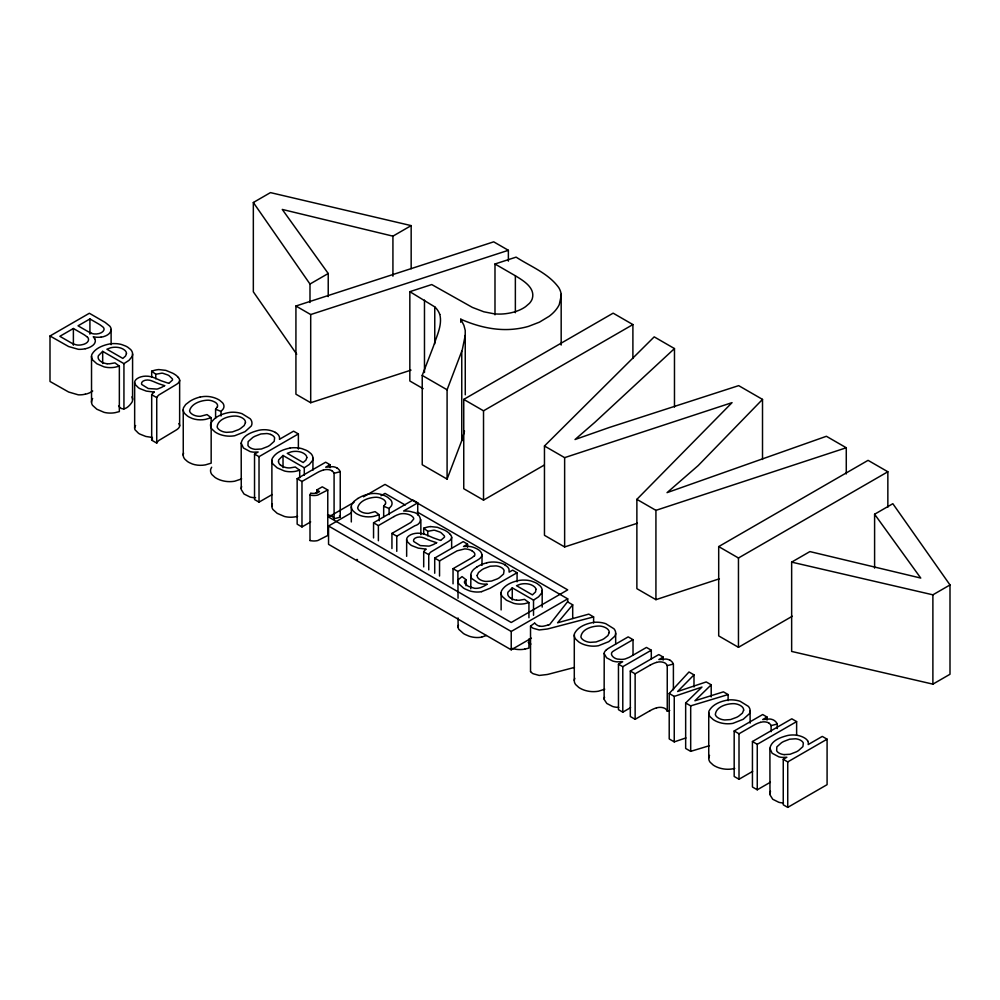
<?xml version="1.0" encoding="UTF-8"?>
<svg xmlns="http://www.w3.org/2000/svg" width="1000" height="1000" viewBox="0 0 1000 1000"><rect width="100%" height="100%" fill="white"/><g stroke="black" fill="none" stroke-linecap="round" stroke-linejoin="round"><path stroke-width="1.5" d="M494.988 314.825L494.988 264L516.112 257.137C530.575 266.537 548.4 273.225 558.825 287.725A45.188 26.088 0 0 1 561.287 295.35L559.263 304.6A59.4 34.3 0 0 1 549.138 316.3L539.425 322.163L528.562 326.35A50.85 29.362 0 0 1 516.663 328.812C497.562 331.438 478.188 326.9 460.75 319.188L463.9 325.337L465.225 330.363L465.275 394.812M91.538 402.275L91.525 356.262A16.738 9.663 0 0 1 92.05 354.113C95.662 348.013 103.088 345.238 109.738 343.925A17.212 9.938 0 0 1 113.55 343.587L116.363 343.663A16.788 9.688 0 0 1 121.625 344.55L125.625 346.05A23.475 13.55 0 0 1 127.825 347.262L130.575 349.475A16.462 9.5 0 0 1 132.475 352.9L132.575 354.487A16.838 9.725 0 0 1 132.025 356.637L129 360.337L123.938 363.638L102.675 351.362L98.462 355.637A11.45 6.612 0 0 0 98.138 357.05L98.162 357.738A10.987 6.338 0 0 0 100.037 360.85L100.763 361.4A11.1 6.412 0 0 0 107.1 363.762M132.587 353.95L132.575 399.963A16.838 9.725 0 0 1 132.025 402.125C129.312 406.35 123.15 412.587 118.625 406.037M217.387 406.95A8.9 5.138 0 0 0 214.875 402.075L212.463 401A10.225 5.9 0 0 0 208.1 400.175C201.225 400.325 191.337 403.387 189.587 410.75A9.787 5.65 0 0 0 190.912 413.2L191.912 414.025A12.925 7.462 0 0 0 193.1 414.75L193.837 415.112A9.425 5.438 0 0 0 199.237 416.3A8.425 4.862 0 0 0 200.625 416.25L207.025 414.588L211.163 417.688L211.163 463.162L205.387 464.888A15.762 9.1 0 0 1 192.488 464.038L189.412 462.675A23.45 13.537 0 0 1 187.45 461.488L184.875 459.225A16.2 9.35 0 0 1 183.263 455.763L183.238 409.237A16.087 9.287 0 0 1 183.575 407.638L185.712 404.487L189.788 401.362A29.288 16.912 0 0 1 200.2 396.987M183.225 455.238L183.238 454.712A16.087 9.287 0 0 1 183.575 453.113M290.087 448.05A17.212 9.938 0 0 1 293.9 447.713L296.712 447.788A16.788 9.688 0 0 1 301.975 448.675L305.975 450.175A23.475 13.55 0 0 1 308.175 451.388L310.925 453.6A16.462 9.5 0 0 1 312.825 457.025L312.938 458.612A16.838 9.725 0 0 1 312.375 460.775L309.35 464.462L304.288 467.762L283.025 455.487L278.812 459.762A11.45 6.612 0 0 0 278.488 461.175L278.525 461.863M351.312 521.962L351.325 506.275A16.087 9.287 0 0 1 351.662 504.688L353.8 501.525L357.863 498.413M501.125 609.95L501.125 592.737A16.738 9.663 0 0 1 501.637 590.588C505.25 584.487 512.688 581.712 519.325 580.4A17.212 9.938 0 0 1 523.138 580.075L525.95 580.138A16.788 9.688 0 0 1 531.213 581.025L535.212 582.525A23.475 13.55 0 0 1 537.413 583.737L540.175 585.95A16.462 9.5 0 0 1 542.062 589.375L542.175 590.962A16.838 9.725 0 0 1 541.613 593.125L538.587 596.812L533.525 600.112L512.263 587.837L508.05 592.112A11.45 6.612 0 0 0 507.725 593.525L507.762 594.212A10.987 6.338 0 0 0 509.625 597.325L510.35 597.875M618.725 707.412L616.875 707.312A13.913 8.037 0 0 1 612.587 706.462L606.812 703.462L604.138 699.4L604.212 652.775A13.35 7.713 0 0 1 606.5 649.737M604.113 699L604.212 698.25A13.35 7.713 0 0 1 604.575 697.337M467.562 547.175L467.562 544.138L463.512 546.487L468.225 546.337A13.6 7.85 0 0 1 472.562 547.05C476.287 548.275 482.312 550.7 481.9 555.55A13.375 7.725 0 0 1 480.012 558.288A9.912 5.725 0 0 1 479.525 558.725L479.15 559.012A42.275 24.4 0 0 1 476.938 560.438L457.875 571.462L453.038 568.675L453.038 583.837M152.438 437.475L145.85 436.463L139.95 434.125A25.238 14.575 0 0 1 138.475 433.25L135.05 429.812A10.738 6.2 0 0 1 134.662 428.425L134.662 382.275A10.488 6.05 0 0 1 136.45 379.188L137.162 378.638A11.387 6.575 0 0 1 148.075 376.238A16.712 9.65 0 0 1 153.112 377.388A35.35 20.412 0 0 1 155.912 378.475L158.138 379.45A127.625 73.675 0 0 0 161.238 380.812L168.663 383.325M134.65 428.088L134.662 427.75A10.488 6.05 0 0 1 135.6 425.525M406.65 556.325L406.662 539.312A10.488 6.05 0 0 1 408.45 536.225L409.175 535.675A11.387 6.575 0 0 1 420.075 533.288A16.712 9.65 0 0 1 425.112 534.425A35.35 20.412 0 0 1 427.912 535.525L430.138 536.487A127.625 73.675 0 0 0 433.237 537.85L440.55 540.438M255.588 497.663L253.962 497.638A11.738 6.775 0 0 1 250.113 497.05L244.025 494.012L241.262 489.588L241.188 443.075C242.688 435.125 252.025 432.038 258.913 430.25A15.75 9.087 0 0 1 266.712 429.825A16.488 9.513 0 0 1 275.5 432.512M241.188 488.55L241.625 486.45M782.663 802.887A11.738 6.775 0 0 1 778.812 802.288L772.738 799.262L769.975 794.837L769.9 748.312C771.4 740.375 780.738 737.288 787.625 735.5A15.75 9.087 0 0 1 795.425 735.075A16.488 9.513 0 0 1 804.212 737.763A13.662 7.887 0 0 1 807.775 741.025M769.9 793.8L770.487 791.338M417.738 514.975L417.738 502.85L403.612 511L407.975 511.125A14.663 8.462 0 0 1 412.65 512.125C420.725 513.038 424.012 523.325 414.837 525.763L396.775 536.188L391.938 533.4L391.938 548.562M465.275 335.262L462.262 349.9L447.088 389.775L447.088 479.087L422.225 464.738L422.225 375.425L433.537 346.075C436.625 335.95 442.512 325.225 439.8 314.387M470.75 588.787L470.9 574.087A21.938 12.663 0 0 1 474.087 569.05L477.125 566.788M464.487 431.025L461.763 440.625L447.088 479.087M574.812 678.3L574.6 678.85A16.15 9.325 0 0 0 574.288 680.462L574.35 681.538A16.863 9.738 0 0 0 575.675 684.587L578.737 687.4A24.488 14.138 0 0 0 580.6 688.538A20 11.55 0 0 0 589.362 691.363A16.812 9.712 0 0 0 598.475 691.2L604.75 689.2M217.288 406.938L215.588 409.175L215.588 418.263M385.375 503.988L383.675 506.213L383.675 516.825M709.525 755.387L709.038 756.462A16.15 9.325 0 0 0 708.737 758.088L708.8 759.163A16.863 9.738 0 0 0 710.125 762.212L713.175 765.013A24.488 14.138 0 0 0 715.05 766.162A20 11.55 0 0 0 723.812 768.975A16.812 9.712 0 0 0 732.925 768.825L734.737 768.4M92.625 398.525L92.05 399.588A16.738 9.663 0 0 0 91.525 401.737A17.075 9.862 0 0 0 91.587 402.812A16.587 9.575 0 0 0 92.6 405.387L96.838 409.225L104.062 412.325A15.613 9.012 0 0 0 108.175 413A16.163 9.338 0 0 0 115.162 412.663L119.35 411.6L119.35 366.125L114.963 362.887L109.663 363.775A9.438 5.45 0 0 1 107.125 363.7M211.663 467.225L210.863 468.837A16.15 9.325 0 0 0 210.55 470.462L210.613 471.538A16.863 9.738 0 0 0 211.938 474.588L214.988 477.388A24.488 14.138 0 0 0 216.863 478.537A20 11.55 0 0 0 225.625 481.35A16.812 9.712 0 0 0 234.737 481.2L241.663 478.9M548.2 624.987L549.612 624.6L567.487 601.825L572.7 604.837L557.587 622.8L588.775 614.125L593.612 616.912L593.612 622.975M474.113 555.938L472.312 557.463A32.788 18.938 0 0 1 470.387 558.663L453.038 568.675M685.925 737.938L674.25 741.875L669.212 738.95L669.212 693.475L688.988 671.988L693.988 674.862L693.988 686.988M637.388 523.25L564.637 546.95L544.462 535.312L544.462 446L654.2 336.863L674.475 348.575L594.85 422.325L575.025 439.525L609.362 427.463L738.675 385.637L762.513 399.4L698.2 465.562L667.038 492.65L826.4 436.287L846.275 447.762L846.275 473.938M719.375 578.8L655.925 599.663L636.875 588.663L636.875 499.35L732.05 402.638L564.637 457.638L544.462 446M693.988 674.862L677.638 691.5L706.225 681.938L711.2 684.8L711.2 696.925M709.4 745.7L690.688 751.35L685.662 748.462L685.662 702.975L701.963 687.062L674.25 696.4L669.212 693.475M711.2 684.8L694.9 700.775L723.413 691.85L728.112 694.562L728.112 700.625M221.012 416.012L221.012 411.463L223.275 408.85A14.1 8.137 0 0 0 222.6 402.825L219.75 400.363A24 13.85 0 0 0 218.188 399.425A19.8 11.425 0 0 0 210.125 396.737A15.1 8.725 0 0 0 201.5 396.825L200.263 397.062M389.1 514.575L389.1 508.512L391.362 505.887A14.1 8.137 0 0 0 390.688 499.862L387.825 497.4A24 13.85 0 0 0 386.262 496.463A19.8 11.425 0 0 0 378.2 493.787A15.1 8.725 0 0 0 369.588 493.862L368.338 494.113A29.288 16.912 0 0 0 357.975 498.462M606.45 649.725L606.625 649.587A38.075 21.975 0 0 1 609.812 647.525L628.188 636.875L633.025 639.663L633.025 654.825M481.662 591.663A14.463 8.35 0 0 1 472.962 591.65A17.237 9.95 0 0 1 469.025 590.662L465.175 589.012A31.025 17.913 0 0 1 463.488 588.05L458.85 583.9A14.787 8.537 0 0 1 458.15 582.337L458.038 581.562A9.812 5.663 0 0 1 458.7 579.338L462.038 576.6L466.037 579.712L464.712 581.125A5.238 3.025 0 0 0 464.5 582.487A8.3 4.787 0 0 0 465.05 583.625L467.7 585.875A21.6 12.475 0 0 0 468.913 586.562L474.6 588.312A9.588 5.537 0 0 0 480.812 587.55L483.812 586.188A80.05 46.212 0 0 0 485.712 585.15L487.375 584.188L483.275 584.1A13.513 7.8 0 0 1 478.25 582.962L471.925 578.65A14.2 8.2 0 0 1 470.75 575.675L470.75 575.15M534.525 623.162L530.525 626.087L530.525 671.562M296.712 354.237L253.337 291.812L253.337 202.5L270.45 192.613L411.163 225.613L411.163 268.738M85.225 394.188A14.463 8.35 0 0 1 78.263 394.825L68.637 392.025L50 381.463L50 335.988L89.362 313.263L105.2 322.438L109.738 326.087A13.55 7.825 0 0 1 110.9 330.95M87.413 337.262L85.638 335.763A42.55 24.562 0 0 0 82.475 333.762L73.388 328.5L59.85 336.312L70.825 342.638A32.175 18.575 0 0 0 72.875 343.7L73.225 343.837M91.525 333.45A8.55 4.938 0 0 0 103.9 330A6.975 4.025 0 0 0 103.062 327.1L100.538 325.175A65.838 38.013 0 0 0 97.788 323.488L89.925 318.95L78.025 325.812L86.538 330.725A53.637 30.975 0 0 0 88.925 332.038L91.713 333.25M309.988 302.512L309.988 284.037L328.225 273.5L282.275 209.438L392.925 236.15L411.163 225.613M272.137 494.562L259.025 502.137L254.537 499.55L254.537 454.075L258.137 452L253.962 452.163A11.738 6.775 0 0 1 250.113 451.575L243.4 447.975L241.188 443.075M254.537 454.075L259.025 456.662L298.375 433.938L298.375 449.1M310.688 521.912L301.975 526.938L297.15 524.15L297.15 478.675L325.662 462.212L330 464.725L330 467.75M330 464.725L325.688 467.212L332.762 466.688A7.725 4.462 0 0 1 336.838 467.912M297.15 478.675L301.975 481.463L316.9 472.85A26.862 15.512 0 0 1 323.325 470.037M544.087 465.163L483.525 500.125L463.75 488.713L463.75 399.4L613.138 313.163L632.9 324.575L632.9 358.45M316.775 493.038L316.775 490L322.275 486.825L327.775 490L327.775 535.475L317.775 540.55A10.012 5.775 0 0 1 310.025 540.538M327.775 490L317.775 495.075A10.012 5.775 0 0 1 310.025 495.062M463.75 399.4L483.525 410.812L632.9 324.575M354.1 502.262L328.55 517.013L511.225 622.487L567.712 589.875L385.037 484.4L363.512 496.825M531.4 638.162L511.225 649.812L328.55 544.338L328.55 526L351.413 512.8M381 495.712L385.037 493.387L405.188 505.025M373.55 537.938L373.55 522.788L412.912 500.062L417.738 502.85M373.55 522.788L378.387 525.575L393.975 516.562M391.938 533.4L410.863 522.45L413.713 519.012A7.075 4.088 0 0 0 413.05 517.212L411.587 515.913A12.875 7.425 0 0 0 410.925 515.5A11.262 6.5 0 0 0 405.763 513.812A9.113 5.263 0 0 0 399.688 514.05L396.788 515.125A29.762 17.188 0 0 0 393.988 516.575M434.712 573.25L434.712 558.088L463.212 541.625L467.562 544.138M434.712 558.088L439.538 560.887L457.113 550.825L464.787 548.888A11.25 6.5 0 0 1 471.688 550.612A12.975 7.488 0 0 1 472.312 550.975M517.075 581.812L517.075 572.725L490.012 588.288L481.637 591.613M328.55 526L511.225 631.462L567.712 598.85L567.712 601.912M792.3 616.237L738.462 647.312L718.7 635.9L718.7 546.587L868.075 460.35L887.85 471.763L887.85 507.175M718.7 546.587L738.462 558L887.85 471.763M633.025 639.663L615.487 649.812A59.575 34.4 0 0 0 614.113 650.662C607.587 653.65 614.513 659.613 619.1 659.2A8.975 5.175 0 0 0 625.2 658.95L629 657.425A38.013 21.95 0 0 0 631.188 656.25L646.475 647.425L651.3 650.225L651.3 659.312M791.65 562.125L809.9 551.587L920.75 578.062L874.6 514.237L892.837 503.7L950 584.95L950 674.262L932.887 684.137L791.65 651.438L791.65 562.125L932.887 594.825L950 584.95M630.562 707.663L622.788 712.163L618.462 709.663L618.462 664.188L622.663 661.762L616.875 661.838A13.913 8.037 0 0 1 612.587 660.987L606.575 657.788L604.113 653.525M618.462 664.188L622.788 666.675L651.3 650.225M650.062 710.675L635.138 719.287L630.312 716.5L630.312 671.025L658.812 654.562L663.162 657.075L663.162 660.1M663.162 657.075L658.85 659.562L665.925 659.038A7.725 4.462 0 0 1 670 660.263M630.312 671.025L635.138 673.812L650.062 665.188M752.688 771.35L739.013 779.25L734.175 776.462L734.175 730.987L762.688 714.525L767.038 717.038L767.038 720.075M767.038 717.038L762.712 719.538L769.788 719A7.725 4.462 0 0 1 773.863 720.225A13.688 7.9 0 0 1 777.188 724.013L777.262 728.55M734.175 730.987L739.013 733.775L753.938 725.163A26.862 15.512 0 0 1 760.362 722.35M770.387 782.225L757.262 789.8L752.438 787L752.438 741.525L791.787 718.8L796.625 721.6L796.625 735.238M752.438 741.525L757.262 744.312L796.625 721.6M807.712 741.038A13.725 7.925 0 0 1 808.188 744.562L822.288 736.413L827.087 739.188L827.087 784.663L787.738 807.387L783.25 804.8L783.25 759.325L786.85 757.25L782.663 757.412A11.738 6.775 0 0 1 778.812 756.812L772.113 753.225L769.9 748.312M783.25 759.325L787.738 761.912L827.087 739.188M169.163 383.05L172.45 380.112A4.438 2.562 0 0 0 172.5 379.55A7.475 4.312 0 0 0 172.3 378.787L169.075 375.688A24.575 14.188 0 0 0 167.787 374.963L162.763 373.25A5.962 3.438 0 0 0 161.688 373.175L155.775 374.263L151.688 371.163L151.688 377.225M440.988 540.188L444.45 537.163A4.438 2.562 0 0 0 444.5 536.587A7.475 4.312 0 0 0 444.3 535.837L441.087 532.737A24.575 14.188 0 0 0 439.8 532L434.762 530.288A5.962 3.438 0 0 0 433.688 530.212L427.775 531.312L423.7 528.212L423.7 534.275M486.4 635.513L481.637 637.087M211.163 417.688L205.387 419.412A15.762 9.1 0 0 1 192.488 418.562L189.412 417.2A23.45 13.537 0 0 1 187.45 416.012L184.875 413.75A16.2 9.35 0 0 1 183.263 410.288L183.225 409.762M379.237 520.788L379.237 514.725L373.475 516.45A15.762 9.1 0 0 1 360.562 515.6L357.5 514.25A23.45 13.537 0 0 1 355.538 513.062L352.962 510.788A16.2 9.35 0 0 1 351.35 507.325L351.312 506.8M636.875 499.35L655.925 510.35L846.275 447.762M411.012 370.125L310.7 402.725L295.925 394.188L295.925 306.012L493.7 241.838L508.375 250.3L508.375 261.137M295.925 306.012L310.7 314.55L508.375 250.3M423.137 388.675L409.837 380.988L409.837 291.675L431.737 284.562L472.413 307.425L483.825 311.788L494.225 313.825A30.175 17.425 0 0 0 505.737 313.688L508.225 313.325A34.525 19.925 0 0 0 522.2 308.762A38.825 22.413 0 0 0 525.575 306.675L529.438 303.337A30.1 17.375 0 0 0 532.263 298.762C535.562 287.725 523.188 280.575 515.363 275.775L494.988 264M119.35 366.125L115.162 367.188A16.163 9.338 0 0 1 108.175 367.537A15.613 9.012 0 0 1 104.062 366.85L96.838 363.75L92.6 359.913A16.587 9.575 0 0 1 91.587 357.325A17.075 9.862 0 0 1 91.525 356.262M299.7 477.837L299.7 470.25L295.525 471.312A16.163 9.338 0 0 1 288.525 471.662A15.613 9.012 0 0 1 284.413 470.975L277.2 467.875L272.95 464.038A16.587 9.575 0 0 1 271.938 461.45A17.075 9.862 0 0 1 271.887 460.387A16.738 9.663 0 0 1 272.4 458.237C276.012 452.137 283.438 449.363 290.087 448.05M528.938 617.762L528.938 602.6L524.763 603.663A16.163 9.338 0 0 1 517.762 604.012A15.613 9.012 0 0 1 513.65 603.325L506.438 600.225L502.188 596.388A16.587 9.575 0 0 1 501.175 593.812A17.075 9.862 0 0 1 501.125 592.737M316.55 492.887L315.475 493.175M685.662 702.975L690.688 705.875L728.112 694.562M548.612 624.875L545.962 625.588A34.162 19.725 0 0 1 543.825 626.1L543.4 626.175A4.487 2.587 0 0 1 542.863 626.25A6.288 3.625 0 0 1 539.963 626.188M331.625 470.637A9.85 5.688 0 0 1 334.038 473.312L340.238 471.688L340.238 517.163L334.087 518.787A9.85 5.688 0 0 0 331.625 516.112M656.538 662.425A7.062 4.075 0 0 1 664.875 662.938A9.85 5.688 0 0 1 667.2 665.662L673.4 664.025L673.4 689.8M656.538 707.9A7.062 4.075 0 0 1 664.875 708.413A9.85 5.688 0 0 1 667.2 711.137L669.712 710.487M768.662 722.95A9.85 5.688 0 0 1 771.062 725.638L777.262 724M593.612 616.912L548.837 628.65A77.8 44.913 0 0 1 547.163 629.038L539.2 629.963L533.05 628.225A14.038 8.1 0 0 1 530.562 626.075M574.425 667.438L548.837 674.125A77.8 44.913 0 0 1 547.163 674.513L539.2 675.438L533.05 673.7A14.038 8.1 0 0 1 530.562 671.55M297.613 516.337L295.525 516.788A16.163 9.338 0 0 1 288.525 517.137A15.613 9.012 0 0 1 284.413 516.45L277.2 513.35L272.95 509.513A16.587 9.575 0 0 1 271.938 506.938A17.075 9.862 0 0 1 271.887 505.863A16.738 9.663 0 0 1 272.4 503.713M524.763 649.137L528.938 648.088L528.938 638.987M430.725 526.6L437.388 527.288L444.875 530.3A34.025 19.638 0 0 1 448.45 532.587L450.412 534.487M782.663 802.887L783.475 802.913M154.25 392.113L146.287 391.087L139.95 388.65A25.238 14.575 0 0 1 138.475 387.775L135.05 384.338A10.738 6.2 0 0 1 134.662 382.95L134.65 382.612M784.188 754.613L790.088 754.262L796.5 751.762A38.487 22.212 0 0 0 798.538 750.55L802.913 746.6L803.325 743.1A9.387 5.425 0 0 0 801.438 740.825A10.825 6.25 0 0 0 800.263 740.113L799.412 739.712A9.1 5.25 0 0 0 795.5 738.787L789.575 739.212L783.612 741.513A37.962 21.913 0 0 0 781.538 742.688L776.838 746.888L776.65 750.675A9.188 5.3 0 0 0 778.688 752.825A10.412 6.012 0 0 0 779.875 753.487A9.312 5.375 0 0 0 784.188 754.613M512.325 648.425L513.65 648.8A15.613 9.012 0 0 0 517.762 649.475A16.163 9.338 0 0 0 524.763 649.137M215.588 409.175L221.012 411.463M383.675 506.213L389.1 508.512M270.7 434.462L271.55 434.862A10.825 6.25 0 0 1 272.738 435.575A9.387 5.425 0 0 1 274.625 437.85L274.2 441.35L269.825 445.3A38.487 22.212 0 0 1 267.787 446.512L261.375 449.012L255.487 449.363A9.312 5.375 0 0 1 251.163 448.237A10.412 6.012 0 0 1 249.975 447.587A9.188 5.3 0 0 1 247.938 445.425L248.137 441.637L252.825 437.438A37.962 21.913 0 0 1 254.9 436.275L260.875 433.963L266.788 433.537A9.1 5.25 0 0 1 270.7 434.462M409.837 291.675L434.762 306.887L434.762 343.85M422.225 375.425L447.088 389.775M298.375 433.938L293.575 431.163L279.45 439.312A13.725 7.925 0 0 0 275.325 432.413M417.275 512L567.712 598.85M517.075 572.725L512.612 570.15L509.175 572.137L508.963 569.138A13.787 7.963 0 0 0 507.1 566.512L504.938 564.975M50 335.988L68.637 346.55L78.275 349.3A14.463 8.35 0 0 0 85.225 348.713M151.688 394.7L156.738 397.612L156.738 443.088L151.688 440.175L151.688 394.7A14.725 8.5 0 0 1 154.275 392.125M316.775 490L319.513 491.587A16.238 9.375 0 0 1 316.562 492.9M428.75 569.812L428.75 554.65L423.7 551.737L423.7 566.9M528.212 642.513L530.875 644.05M281.112 465.525L280.4 464.975M528.938 602.6L524.562 599.362L519.263 600.25A9.438 5.45 0 0 1 516.712 600.188M299.7 470.25L295.325 467.013L290.012 467.9A9.438 5.45 0 0 1 287.475 467.837A11.1 6.412 0 0 1 281.2 465.5M379.237 514.725L375.112 511.625L368.713 513.3A8.425 4.862 0 0 1 367.325 513.325A9.425 5.438 0 0 1 361.925 512.15L361.188 511.788A12.925 7.462 0 0 1 360 511.075L359 510.238A9.787 5.65 0 0 1 357.675 507.788C359.425 500.425 369.312 497.375 376.188 497.225A10.225 5.9 0 0 1 380.55 498.038L382.95 499.137A8.9 5.138 0 0 1 385.475 504M178.4 377.45L176.425 375.562A34.025 19.638 0 0 0 172.862 373.275L165.85 370.375L158.713 369.562A17.075 9.862 0 0 0 151.75 371.213M253.337 202.5L309.988 284.037M94.7 338.762L93.25 336.775A14.162 8.175 0 0 0 101 337.137M535.975 589.3L535.525 591.95L532.425 594.888L516.512 585.7L520.087 584.325A11.363 6.562 0 0 1 524.975 583.7A11.725 6.775 0 0 1 526.087 583.737A10.7 6.175 0 0 1 531.075 584.8L531.95 585.2A13.438 7.75 0 0 1 533.25 585.913L534.388 586.763A10.137 5.85 0 0 1 535.988 589.3M458.038 617.95L458.162 627.812A14.787 8.537 0 0 0 458.85 629.375L463.488 633.538A31.025 17.913 0 0 0 465.175 634.487L469.012 636.15A17.237 9.95 0 0 0 472.95 637.15A14.463 8.35 0 0 0 481.662 637.137M132.587 399.425L132.475 398.375A16.462 9.5 0 0 0 131.938 396.863M406.65 539.65L406.662 540A10.738 6.2 0 0 0 407.062 541.388L410.487 544.812A25.238 14.575 0 0 0 411.95 545.688L418.3 548.138L426.25 549.15A14.725 8.5 0 0 0 423.663 551.725M750.138 723.112L750.075 709.912A17.138 9.9 0 0 0 748.375 706.375L740.188 701.312A18.1 10.45 0 0 0 732.237 699.862A15.85 9.15 0 0 0 728.15 700C720.95 701.162 712.613 704.163 709.038 710.987A16.15 9.325 0 0 0 708.737 712.613L708.737 758.088M615.688 643.975L615.625 632.288A17.138 9.9 0 0 0 613.925 628.75L605.75 623.688A18.1 10.45 0 0 0 597.8 622.238A15.85 9.15 0 0 0 593.713 622.375C586.5 623.538 578.162 626.538 574.6 633.362A16.15 9.325 0 0 0 574.288 634.987L574.288 680.462M708.737 712.613L708.8 713.688A16.863 9.738 0 0 0 710.125 716.737L713.175 719.538A24.488 14.138 0 0 0 715.05 720.688A20 11.55 0 0 0 723.812 723.5A16.812 9.712 0 0 0 732.925 723.35L743.225 719.287L749.412 713.675A17.1 9.875 0 0 0 750.138 710.987M574.288 634.987L574.35 636.062A16.863 9.738 0 0 0 575.675 639.113L578.737 641.912A24.488 14.138 0 0 0 580.6 643.062A20 11.55 0 0 0 589.362 645.875A16.812 9.712 0 0 0 598.475 645.725L608.775 641.663L614.963 636.062A17.1 9.875 0 0 0 615.688 633.362M932.887 594.825L932.887 684.137M874.6 514.237L874.6 568.125M787.738 761.912L787.738 807.387M771.112 725.625L771.112 731.688M762.513 399.4L762.513 459.462M757.262 744.312L757.262 789.8M739.013 733.775L739.013 779.25M738.462 558L738.462 647.312M690.688 705.875L690.688 751.35M674.475 348.575L674.475 407.088M674.25 696.4L674.25 741.875M667.25 665.662L667.25 711.137M655.925 510.35L655.925 599.663M635.138 673.812L635.138 719.287M622.788 666.675L622.788 712.163M572.7 604.837L572.7 618.475M564.637 457.638L564.637 546.95M561.175 294.237L561.175 345.05M542.188 590.425L542.188 607.1M533.525 600.112L533.525 615.275M515.363 275.775L515.363 312.725M512.263 587.837L512.263 599.963M511.225 631.462L511.225 649.812M483.525 410.812L483.525 500.125M482.013 554.788L482.013 565.4M466.037 579.712L466.037 585.775M461.763 351.312L461.763 440.625M460.75 319.188L460.75 322.262M457.875 571.462L458.038 598.237M451.637 537.325L451.637 547.938M439.538 560.887L439.538 576.038M427.775 531.312L427.775 535.85M424.475 300.125L424.475 372.5M420.85 519.587L420.85 534.738M396.775 536.188L396.775 551.35M392.925 236.15L392.925 276.188M378.387 525.575L378.387 540.737M334.087 473.312L334.087 518.787M328.225 273.5L328.225 296.6M312.938 458.075L312.938 470.2M310.7 314.55L310.7 402.725M310 540.562L310 495.087L310.725 493.113A6.587 3.8 0 0 0 315.5 493.212M304.288 467.762L304.288 475.337M301.975 481.463L301.975 526.938M283.025 455.487L283.025 467.612M271.887 460.387L271.887 506.4M259.025 456.662L259.025 502.137M179.638 380.275L179.638 425.75M155.775 374.263L155.775 378.812M123.938 363.638L123.938 409.113M111.112 329.5L111.112 344.663M102.675 351.362L102.675 363.488M89.925 318.95L89.925 334.113M73.388 328.5L73.388 345.175M434.812 306.875A42.337 24.438 0 0 1 439.75 314.4M760.4 722.4A7.062 4.075 0 0 1 768.737 722.9M650.088 710.688A26.862 15.512 0 0 1 656.488 707.862M650.088 665.212A26.862 15.512 0 0 1 656.488 662.387M670.062 660.225A13.688 7.9 0 0 1 673.312 664.038M539.8 626.362A11.612 6.7 0 0 1 534.8 623.088M516.688 600.237A11.1 6.412 0 0 1 510.438 597.85M458.025 627.038A9.812 5.663 0 0 1 458.488 625.175M486.775 562.75A16.838 9.712 0 0 1 505.125 564.862M477.163 566.8A27.287 15.75 0 0 1 486.838 562.825M472.175 551.062A7.925 4.575 0 0 1 474.45 556M428.75 554.65A15.3 8.838 0 0 1 430.938 551.962L447.075 542.288A39.013 22.525 0 0 0 449.387 540.8L449.825 540.438A10.987 6.338 0 0 0 451.662 537.675A11.662 6.725 0 0 0 450.312 534.513M423.762 528.25A17.075 9.862 0 0 1 430.7 526.538M357.5 559.725A23.45 13.537 0 0 1 356.9 559.4M327.512 515.013A7.062 4.075 0 0 1 331.712 516.062M339.475 515.775A13.688 7.9 0 0 1 340.15 517.163M323.375 470.075A7.062 4.075 0 0 1 331.712 470.588M336.9 467.875A13.688 7.9 0 0 1 340.15 471.688M280.387 464.975A10.987 6.338 0 0 1 278.512 461.863M151.65 440.163A14.725 8.5 0 0 1 152.55 439.038M156.75 443.088A15.3 8.838 0 0 1 158.938 440.4L175.075 430.712A39.013 22.525 0 0 0 177.375 429.237L177.812 428.875A10.987 6.338 0 0 0 179.662 426.112A11.662 6.725 0 0 0 178.837 423.6M156.75 397.612A15.3 8.838 0 0 1 158.938 394.925L175.075 385.238A39.013 22.525 0 0 0 177.375 383.762L177.812 383.4A10.987 6.338 0 0 0 179.662 380.637A11.662 6.725 0 0 0 178.3 377.475M85.262 394.25A16.513 9.537 0 0 0 91.538 391.775A13.537 7.812 0 0 0 92.7 391.012M85.262 348.775A16.513 9.537 0 0 0 91.538 346.3A13.537 7.812 0 0 0 94.812 338.738M110.825 330.95A13.438 7.763 0 0 1 101.037 337.2M87.613 337.2A9.387 5.425 0 0 1 81.6 344.812A8.263 4.763 0 0 1 77.213 345.012A12.463 7.2 0 0 1 73.263 343.812M477.175 575.375L477.262 576.362A9.762 5.637 0 0 0 479.075 578.987L479.425 579.25A11.85 6.837 0 0 0 480.637 579.975L481.512 580.388A9.85 5.688 0 0 0 486.037 581.45L491.438 581.087L497.3 578.888A34.162 19.725 0 0 0 499.288 577.775L503.537 574.062L504.087 570.55A9.775 5.65 0 0 0 502.05 567.975A10.987 6.338 0 0 0 500.875 567.263L500.45 567.05A9.513 5.487 0 0 0 496.075 565.9L490.112 566.237L483.812 568.663A35.7 20.612 0 0 0 481.838 569.825L478.512 572.513L477.175 575.375M126.463 353.512L125.575 355.975L122.837 358.413L106.912 349.225L110.487 347.85A11.363 6.562 0 0 1 115.388 347.225A11.725 6.775 0 0 1 116.487 347.262A10.7 6.175 0 0 1 121.475 348.325L122.362 348.725A13.438 7.75 0 0 1 123.65 349.438L124.787 350.288A10.137 5.85 0 0 1 126.388 352.825L126.463 353.512M306.812 457.65L305.925 460.1L303.188 462.537L287.262 453.35L290.837 451.975A11.363 6.562 0 0 1 295.738 451.35A11.725 6.775 0 0 1 296.837 451.388A10.7 6.175 0 0 1 301.825 452.45L302.712 452.85A13.438 7.75 0 0 1 304 453.562L305.138 454.412A10.137 5.85 0 0 1 306.75 456.95L306.812 457.65M245.463 422.55L244.213 425.525L240.475 428.55A33.9 19.575 0 0 1 238.438 429.7L232.338 431.95L226.625 432.337A10.45 6.037 0 0 1 222.262 431.4L220.825 430.75A13.025 7.525 0 0 1 219.525 429.963L218.8 429.4A10.512 6.062 0 0 1 217.15 426.875C217.925 418.875 228.975 415.838 235.925 416.037A10.537 6.088 0 0 1 240.287 416.987L241.262 417.413A13.05 7.525 0 0 1 242.625 418.162L243.4 418.7A10.55 6.088 0 0 1 245.362 421.5L245.463 422.55M609.2 632.562L607.95 635.538L604.212 638.55A33.9 19.575 0 0 1 602.175 639.7L596.087 641.95L590.363 642.337A10.45 6.037 0 0 1 586 641.4L584.562 640.75A13.025 7.525 0 0 1 583.263 639.963L582.537 639.4A10.512 6.062 0 0 1 580.9 636.875C581.663 628.875 592.712 625.837 599.663 626.05A10.537 6.088 0 0 1 604.025 627L605 627.413A13.05 7.525 0 0 1 606.362 628.162L607.137 628.7A10.55 6.088 0 0 1 609.1 631.5L609.2 632.562M743.65 710.175L742.387 713.15L738.662 716.175A33.9 19.575 0 0 1 736.625 717.325L730.525 719.575L724.812 719.963A10.45 6.037 0 0 1 720.438 719.025L719.013 718.375A13.025 7.525 0 0 1 717.712 717.588L716.988 717.025A10.512 6.062 0 0 1 715.337 714.5C716.112 706.5 727.163 703.462 734.112 703.662A10.537 6.088 0 0 1 738.475 704.613L739.45 705.037A13.05 7.525 0 0 1 740.812 705.788L741.575 706.325A10.55 6.088 0 0 1 743.55 709.125L743.65 710.175M211.075 422.825L210.863 423.363A16.15 9.325 0 0 0 210.55 424.988L210.613 426.062A16.863 9.738 0 0 0 211.938 429.113L214.988 431.912A24.488 14.138 0 0 0 216.863 433.062A20 11.55 0 0 0 225.625 435.875A16.812 9.712 0 0 0 234.737 435.725L245.037 431.662L251.225 426.05A17.1 9.875 0 0 0 251.95 423.363L251.887 422.287A17.138 9.9 0 0 0 250.188 418.75L242.013 413.688A18.1 10.45 0 0 0 234.062 412.238A15.85 9.15 0 0 0 229.963 412.375C222.862 413.462 214.975 416.45 211.075 422.825M164.638 385.65L162.862 386.662A30.825 17.8 0 0 1 161.312 387.5L157.863 388.862A7.75 4.475 0 0 1 156.862 389.087L148.25 388.525L141.788 384.513A6.112 3.525 0 0 1 141.525 383.713A6 3.462 0 0 1 149.975 380.288L151.6 380.825A44.088 25.463 0 0 1 154.9 382.15A87.725 50.65 0 0 0 159.1 383.862L164.638 385.65M436.637 542.688L434.862 543.713A30.825 17.8 0 0 1 433.325 544.55L429.875 545.9A7.75 4.475 0 0 1 428.862 546.125L420.262 545.575L413.787 541.55A6.112 3.525 0 0 1 413.537 540.75A6 3.462 0 0 1 421.975 537.325L423.6 537.863A44.088 25.463 0 0 1 426.912 539.188A87.725 50.65 0 0 0 431.1 540.9L436.637 542.688"/></g></svg>
